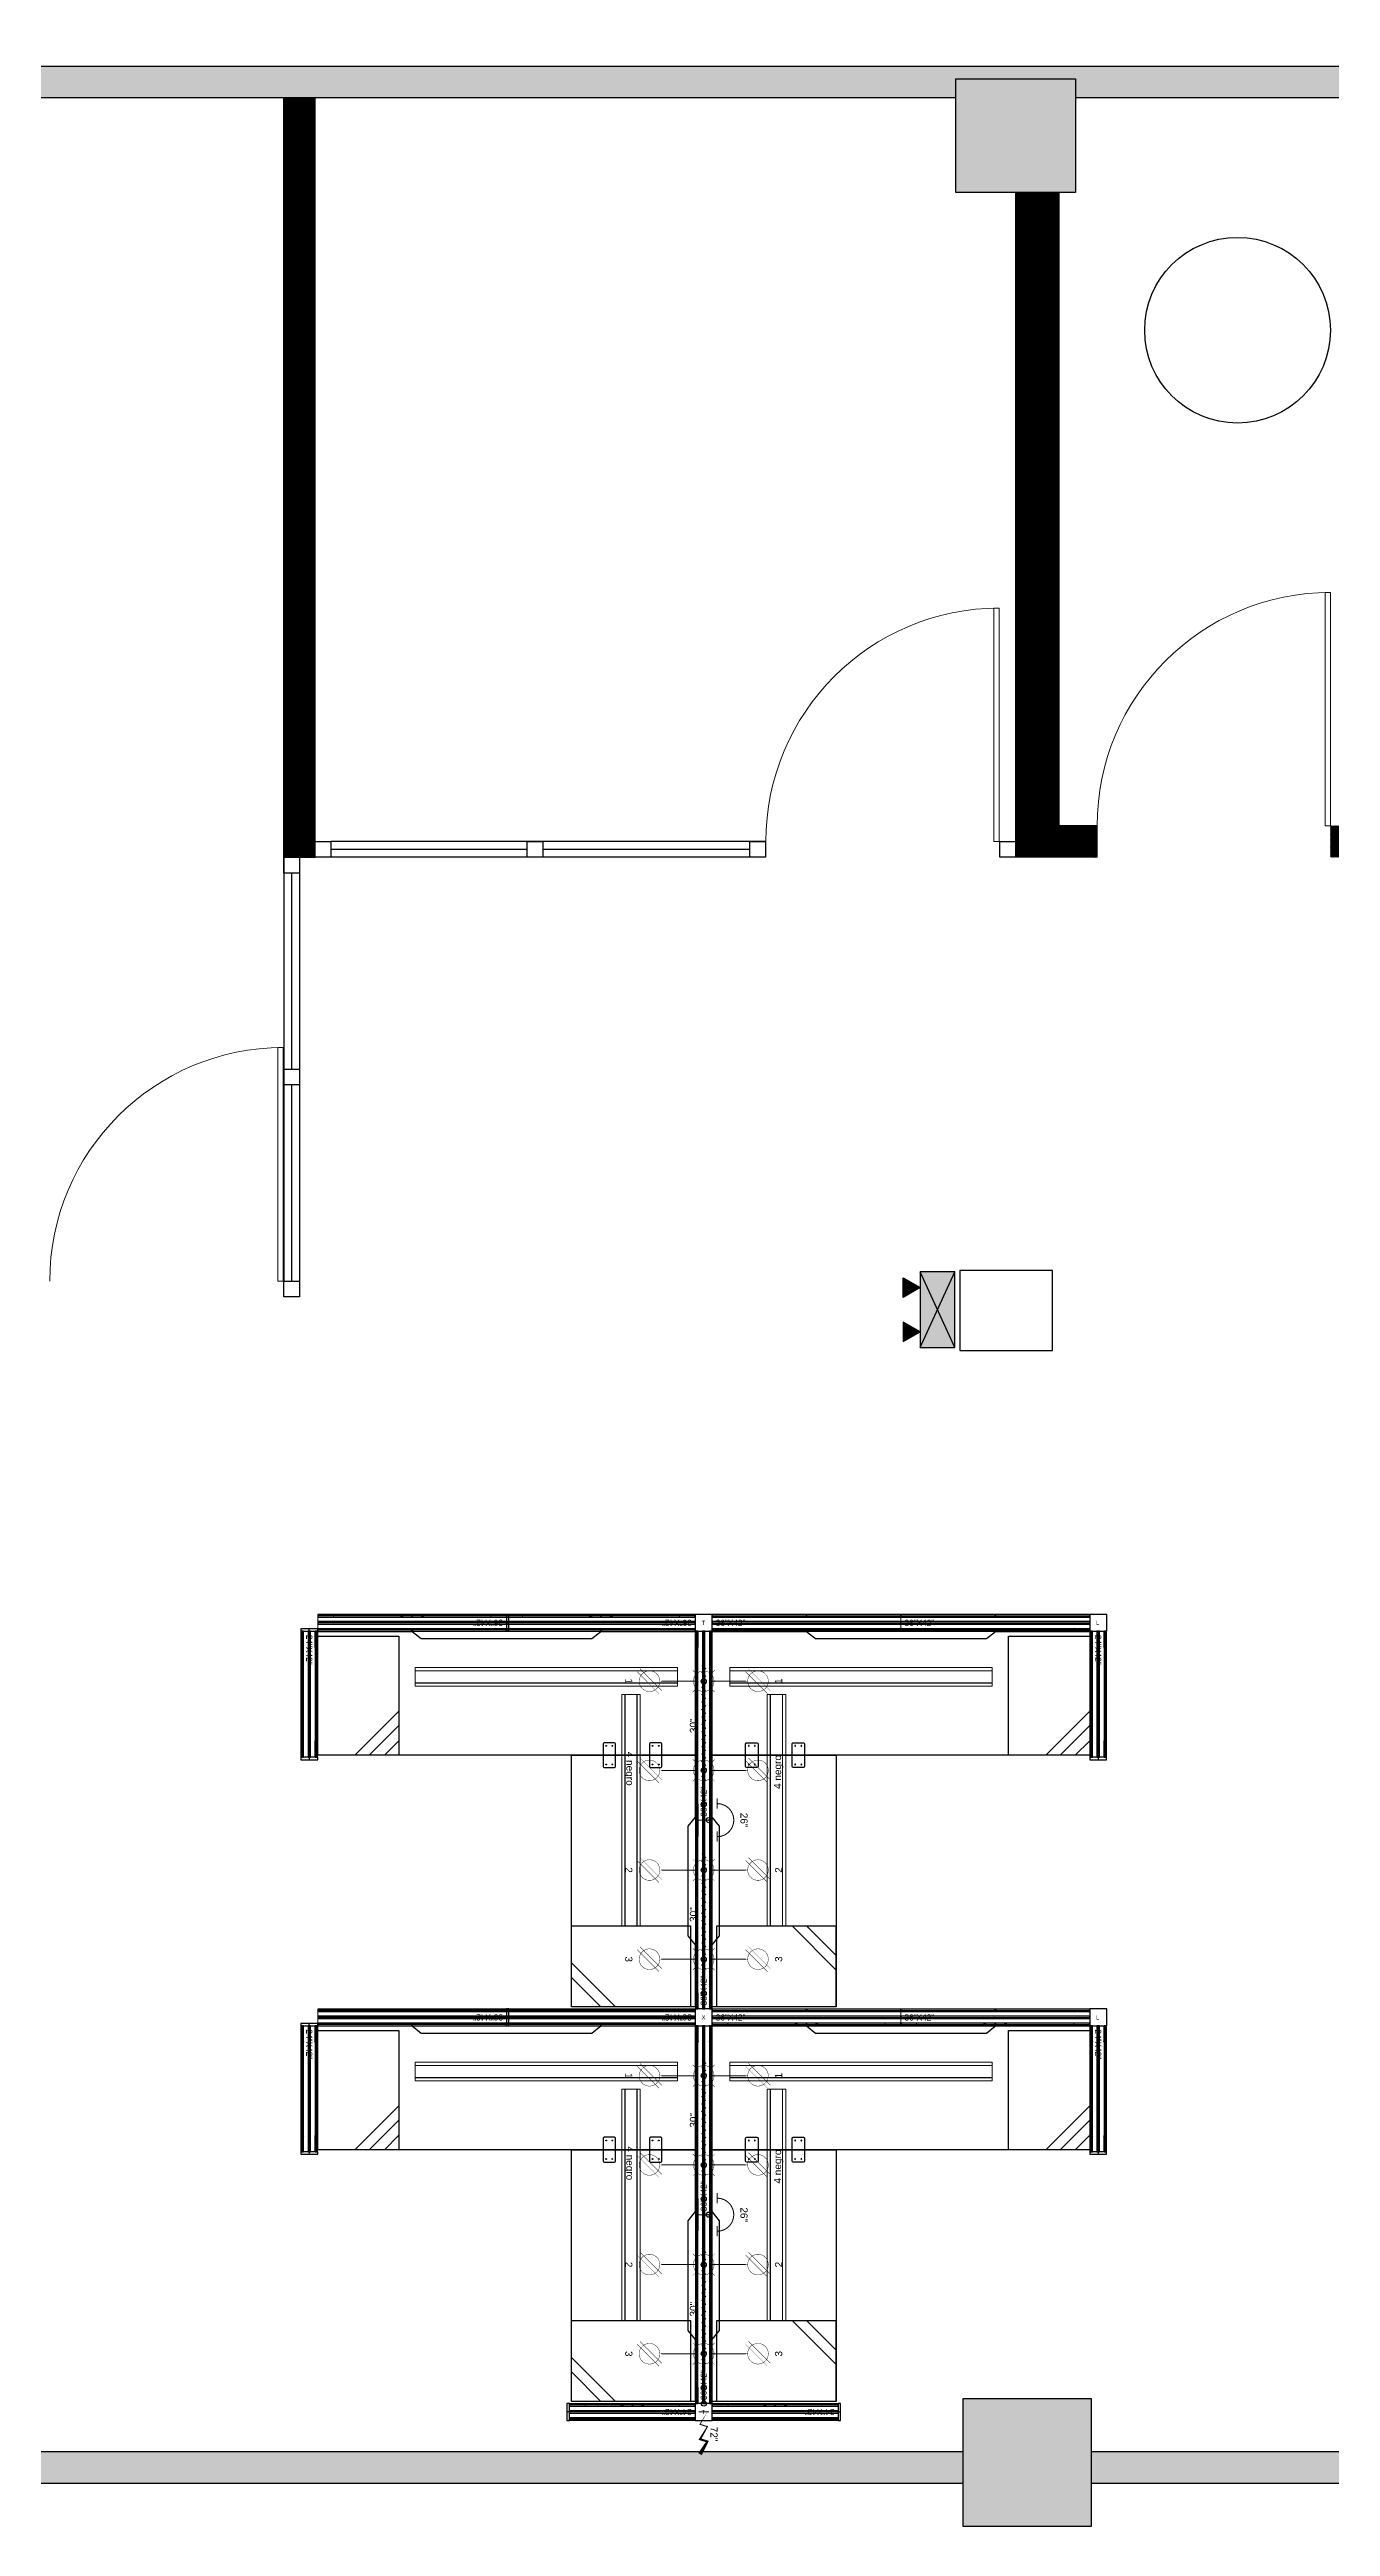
# Model space of a CAD drawing. Header units: inches. Extents: x 0 to 8116, y 4 to 1630.
# Drawn here: x 5088 to 5332.4, y 647.8 to 1120.4 of the extents above; entities that cross this region are included whole.
import ezdxf
from ezdxf.enums import TextEntityAlignment as Align

# ---------------------------------------------------------------- set-up
doc = ezdxf.new("R2010")
doc.units = ezdxf.units.IN
doc.header["$MEASUREMENT"] = 0
for name, color, linetype in [('0-BACKGROUND', 7, 'Continuous'), ('CM4800', 7, 'Continuous'), ('DD2D', 7, 'Continuous'), ('DD2D_Geometry', 7, 'Continuous'), ('ELECTRI', 7, 'Continuous'), ('ENFASIS NEW', 7, 'Continuous'), ('QU4TRO', 7, 'Continuous'), ('S7000', 7, 'Continuous'), ('TEXT HARNESS', 7, 'Continuous')]:
    doc.layers.add(name, color=color, linetype=linetype)
doc.layers.add('ADOOR', color=2, linetype='Continuous', lineweight=9)
doc.styles.add('ARIAL', font='arial.ttf')
doc.styles.get("Standard").update_dxf_attribs({"font": 'stylu.ttf'})

# ---------------------------------------------------------------- blocks, each defined once
blk = doc.blocks.new('45DR')
at = {"layer": 'ADOOR'}
blk.add_lwpolyline([(0, 1), (0, 0), (0.023, 0), (0.023, 1)], close=True, dxfattribs=at)
blk.add_arc((0, 0), 1, 0, 90, dxfattribs=at)
blk = doc.blocks.new('CM4830NA36SQ')
blk.add_circle((0.45, 0.45), 0.45)
blk = doc.blocks.new('420block')
at = {"layer": '0-BACKGROUND'}
h = blk.add_hatch(color=256, dxfattribs=at)
h.paths.add_polyline_path([(-499.01, 458.75), (-499.01, 455.17), (-477.27, 455.17), (-477.27, 458.75)])
h.paths.add_polyline_path([(-272.75, 458.75), (-272.75, 455.17), (-249.9, 455.17), (-249.9, 458.75)])
h.paths.add_polyline_path([(-30.89, 464.32), (-30.89, 461.17), (-7.45, 461.17), (-7.45, 464.32)])
h.paths.add_polyline_path([(-2, 455.17), (-2, 461.17), (-7.45, 461.17), (-7.45, 455.17)])
for points in [[(-912.65, 461.17), (-912.65, 455.17), (-891.74, 455.17), (-499.01, 455.17), (-499.01, 458.75), (-477.27, 458.75), (-477.27, 455.17), (-272.75, 455.17), (-272.75, 458.75), (-249.9, 458.75), (-249.9, 455.17), (-30.89, 455.17), (-30.89, 461.17)], [(-279.55, 228.11), (-282.76, 229.96), (-282.76, 226.26)], [(-279.55, 216.71), (-279.55, 231.1), (-276.23, 223.9)], [(-272.9, 216.71), (-272.9, 231.1), (-276.23, 223.9)], [(-276.23, 223.9), (-279.55, 216.71), (-272.9, 216.71)], [(-279.55, 219.69), (-282.76, 221.55), (-282.76, 217.84)], [(-271.33, 6), (-479.37, 6), (-479.37, 0), (-271.33, 0)], [(-33.7, 6), (-246.9, 6), (-246.9, 0), (-33.7, 0)], [(-246.9, 0), (-271.33, 0), (-271.33, -8.22), (-246.9, -8.22)]]:
    blk.add_hatch(color=256, dxfattribs=at).paths.add_polyline_path(points)
h = blk.add_hatch(color=256, dxfattribs=at)
h.paths.add_polyline_path([(-716.75, 438.2), (-716.75, 455.17), (-734.22, 455.17), (-734.22, 438.2)])
h.paths.add_polyline_path([(-477.27, 434.8), (-477.27, 458.75), (-499.01, 458.75), (-499.01, 434.8)])
h.paths.add_polyline_path([(-272.75, 458.75), (-272.75, 437.03), (-249.9, 437.03), (-249.9, 458.75)])
h = blk.add_hatch(dxfattribs=at)
h.set_pattern_fill('ANSI31', color=256, style=0)
h.set_pattern_definition([(45, (2296.25314, -9598.17838), (-0.0883883476, 0.0883883476), [])])
h.paths.add_polyline_path([(-253.01, 437.03), (-261.33, 437.03), (-261.33, 310.21), (-245.77, 310.21), (-245.77, 316.21), (-253.01, 316.21)])
h.paths.add_polyline_path([(-24.98, 340.53), (-2, 340.53), (-2, 343.73), (-33.67, 343.73), (-33.67, 316.21), (-201.22, 316.21), (-201.22, 310.21), (-24.98, 310.21)])
h.paths.add_polyline_path([(-13.86, 238.46), (-35.61, 238.46), (-35.61, 219.07), (-13.86, 219.07)])
h.paths.add_polyline_path([(-394.98, 455.17), (-400.98, 455.17), (-400.98, 310.21), (-397.98, 310.21), (-394.98, 310.21), (-394.98, 313.21)])
h.paths.add_polyline_path([(-535.34, 455.17), (-541.34, 455.17), (-541.34, 232.37), (-546.02, 232.37), (-546.02, 226.37), (-535.34, 226.37), (-535.34, 229.37)])
h.paths.add_polyline_path([(-477.13, 229.65), (-498.88, 229.65), (-498.88, 226.37), (-498.88, 210.26), (-477.13, 210.26)])
h.paths.add_polyline_path([(-590.57, 232.37), (-652.51, 232.37), (-652.51, 455.17), (-658.51, 455.17), (-658.51, 226.37), (-590.57, 226.37)])
h.paths.add_polyline_path([(-717.25, 229.37), (-736.43, 229.37), (-736.43, 226.37), (-736.43, 209.78), (-717.25, 209.78)])
h = blk.add_hatch(color=256, dxfattribs=at)
h.paths.add_polyline_path([(-272.9, 231.1), (-279.55, 231.1), (-276.23, 223.9)])
h.paths.add_polyline_path([(-276.23, 223.9), (-279.55, 216.71), (-272.9, 216.71)])
h = blk.add_hatch(color=256, dxfattribs=at)
h.paths.add_polyline_path([(-246.9, 16.19), (-271.33, 16.19), (-271.33, 6), (-246.9, 6)])
h.paths.add_polyline_path([(-246.9, 6), (-271.33, 6), (-271.33, 0), (-246.9, 0)])
h.paths.add_polyline_path([(-246.9, 0), (-271.33, 0), (-271.33, -8.22), (-246.9, -8.22)])
at = {"layer": '0-BACKGROUND', "lineweight": 30}
blk.add_hatch(color=256, dxfattribs=at).paths.add_polyline_path([(-271.33, 16.19), (-271.33, -8.22), (-246.9, -8.22), (-246.9, 16.19)])
at = {"layer": '0-BACKGROUND'}
h = blk.add_hatch(color=256, dxfattribs=at)
h.paths.add_polyline_path([(-246.9, 6), (-271.33, 6), (-271.33, 0), (-246.9, 0)])
h.paths.add_polyline_path([(-246.9, 0), (-271.33, 0), (-271.33, -8.22), (-246.9, -8.22)])
for p, q in [((-912.65, 461.17), (-30.89, 461.17)), ((-477.27, 455.17), (-272.75, 455.17)), ((-400.98, 310.21), (-400.98, 455.17)), ((-394.98, 310.21), (-394.98, 455.17)), ((-249.9, 455.17), (-30.89, 455.17)), ((-261.33, 437.03), (-261.33, 310.21)), ((-253.01, 316.21), (-253.01, 437.03)), ((-309.07, 313.21), (-391.98, 313.21)), ((-245.77, 316.21), (-253.01, 316.21)), ((-245.77, 310.21), (-245.77, 316.21)), ((-400.98, 310.21), (-394.98, 310.21)), ((-400.98, 310.21), (-400.98, 229.37)), ((-399.48, 307.21), (-399.48, 269.82)), ((-397.98, 310.21), (-397.98, 229.37)), ((-309.07, 310.21), (-394.98, 310.21)), ((-354.53, 311.71), (-391.98, 311.71)), ((-312.07, 311.71), (-351.53, 311.71)), ((-245.77, 310.21), (-261.33, 310.21)), ((-399.48, 266.82), (-399.48, 229.37)), ((-279.55, 216.71), (-272.9, 231.1)), ((-272.9, 216.71), (-279.55, 231.1)), ((-271.33, 6), (-479.37, 6)), ((-33.7, 6), (-246.9, 6)), ((-271.33, 0), (-479.37, 0)), ((-33.7, 0), (-246.9, 0))]:
    blk.add_line(p, q, dxfattribs=at)
for points in [[(-249.9, 437.03), (-272.75, 437.03), (-272.75, 458.75), (-249.9, 458.75)], [(-391.98, 310.21), (-394.98, 310.21), (-394.98, 313.21), (-391.98, 313.21)], [(-351.53, 310.21), (-354.53, 310.21), (-354.53, 313.21), (-351.53, 313.21)], [(-309.07, 310.21), (-312.07, 310.21), (-312.07, 313.21), (-309.07, 313.21)], [(-261.33, 310.21), (-264.33, 310.21), (-264.33, 313.21), (-261.33, 313.21)], [(-397.98, 310.21), (-397.98, 307.21), (-400.98, 307.21), (-400.98, 310.21)], [(-397.98, 269.82), (-397.98, 266.82), (-400.98, 266.82), (-400.98, 269.82)], [(-397.98, 226.37), (-400.98, 226.37), (-400.98, 229.37), (-397.98, 229.37)], [(-279.55, 228.11), (-282.76, 226.26), (-282.76, 229.96)], [(-272.9, 216.71), (-272.9, 231.1), (-279.55, 231.1), (-279.55, 216.71)], [(-271.95, 216.13), (-254.31, 216.13), (-254.31, 231.41), (-271.95, 231.41)], [(-279.55, 219.69), (-282.76, 221.55), (-282.76, 217.84)], [(-246.9, -8.22), (-271.33, -8.22), (-271.33, 16.19), (-246.9, 16.19)]]:
    blk.add_lwpolyline(points, close=True, dxfattribs=at)
at = {"layer": '0-BACKGROUND', "xscale": -44.5458433543572, "yscale": 44.54584335435538, "zscale": 44.54584335435582}
for p in [(-201.22, 316.21), (-264.44, 313.21), (-401.09, 229.37)]:
    blk.add_blockref('45DR', p, dxfattribs=at)
at = {"layer": 'CM4800', "xscale": 39.37007874015748, "yscale": 39.37007874015748, "zscale": 39.37007874015748, "rotation": 180}
blk.add_blockref('CM4830NA36SQ', (-201.26, 428.48), dxfattribs=at)
blk = doc.blocks.new('818072')
at = {"color": 1}
blk.add_lwpolyline([(0.04, 0.018, 0, 0.005, 0), (0.101, -0.018, 0.005, 0.005, 0), (0.112, 0.018, 0.005, 0.01, 0), (0.173, -0.018, 0.01, 0.01, 0), (0.184, 0.018, 0.01, 0.02, 0), (0.245, -0.018, 0.02, 0.02, 0)], format="xyseb", dxfattribs=at)
at = {"color": 1, "const_width": 0.005}
blk.add_lwpolyline([(0.04, 0.025), (0.04, -0.025)], dxfattribs=at)
at = {"color": 1}
blk.add_circle((0, 0), 0.0125, dxfattribs=at)
blk.add_point((0, 0), dxfattribs=at)
at = {"layer": 'TEXT HARNESS', "color": 1, "style": 'ARIAL'}
blk.add_text('72"', height=0.0347, dxfattribs=at).set_placement((0.148, 0.05), align=Align.MIDDLE)
blk = doc.blocks.new('DD40102472AB')
at = {"color": 1}
for p, q in [((0.004, -0.004), (-0.004, 0.004)), ((0.004, 0.004), (-0.004, -0.004))]:
    blk.add_line(p, q, dxfattribs=at)
blk.add_lwpolyline([(-0.414, -0.042), (0.414, -0.042), (0.458, -0.007), (0.915, -0.007), (0.915, -0.607), (-0.915, -0.607), (-0.915, -0.007), (-0.458, -0.007)], close=True)
blk.add_point((0, 0))
blk.add_point((0, 0))
blk.add_point((0, 0), dxfattribs=at)
blk = doc.blocks.new('DD40102448AB')
at = {"color": 1}
for p, q in [((0.004, -0.004), (-0.004, 0.004)), ((0.004, 0.004), (-0.004, -0.004))]:
    blk.add_line(p, q, dxfattribs=at)
blk.add_lwpolyline([(-0.266, -0.042), (0.266, -0.042), (0.31, -0.007), (0.61, -0.007), (0.61, -0.607), (-0.61, -0.607), (-0.61, -0.007), (-0.31, -0.007)], close=True)
blk.add_point((0, 0))
blk.add_point((0, 0))
blk.add_point((0, 0), dxfattribs=at)
blk = doc.blocks.new('S7012')
for p, q in [((0.18, -0.577), (0.393, -0.364)), ((0.25, -0.577), (0.393, -0.434)), ((0.323, -0.577), (0.393, -0.507))]:
    blk.add_line(p, q)
blk.add_lwpolyline([(0, 0), (0.393, 0), (0.393, -0.577), (0, -0.577)], close=True)
blk = doc.blocks.new('S7023')
for p, q in [((0.18, -0.577), (0.393, -0.364)), ((0.25, -0.577), (0.393, -0.434))]:
    blk.add_line(p, q)
blk.add_lwpolyline([(0, 0), (0.393, 0), (0.393, -0.577), (0, -0.577)], close=True)
blk = doc.blocks.new('829030')
at = {"color": 1}
for points in [[(0.1, 0.009, 0.005, 0.005, 0), (0.118, -0.009, 0.005, 0.005, 0), (0.136, 0.009, 0.005, 0.005, 0), (0.154, -0.009, 0.005, 0.005, 0), (0.172, 0.009, 0.005, 0.005, 0), (0.19, -0.009, 0.005, 0.005, 0), (0.208, 0.009, 0.005, 0.005, 0), (0.226, -0.009, 0.005, 0.005, 0), (0.244, 0.009, 0.005, 0.005, 0), (0.262, -0.009, 0.005, 0.005, 0), (0.28, 0.009, 0.005, 0.005, 0), (0.298, -0.009, 0.005, 0.005, 0), (0.316, 0.009, 0.005, 0.005, 0), (0.334, -0.009, 0.005, 0.005, 0), (0.352, 0.009, 0.005, 0.005, 0), (0.37, -0.009, 0.005, 0.005, 0), (0.388, 0.009, 0.005, 0.005, 0), (0.406, -0.009, 0.005, 0.005, 0), (0.424, 0.009, 0.005, 0.005, 0), (0.442, -0.009, 0.005, 0.005, 0), (0.46, 0.009, 0.005, 0.005, 0), (0.478, -0.009, 0.005, 0.005, 0), (0.496, 0.009, 0.005, 0.005, 0), (0.514, -0.009, 0.005, 0.005, 0), (0.532, 0.009, 0.005, 0.005, 0), (0.55, -0.009, 0, 0, 0)], [(0.676, 0.009, 0.005, 0.005, 0), (0.658, -0.009, 0.005, 0.005, 0), (0.64, 0.009, 0.005, 0.005, 0), (0.622, -0.009, 0.005, 0.005, 0), (0.604, 0.009, 0.005, 0.005, 0), (0.586, -0.009, 0.005, 0.005, 0), (0.568, 0.009, 0.005, 0.005, 0), (0.55, -0.009, 0, 0, 0)]]:
    blk.add_lwpolyline(points, format="xyseb", dxfattribs=at)
at = {"color": 1, "const_width": 0.002}
for points in [[(0.138, 0.027), (0.112, 0.053)], [(0.192, 0.027), (0.218, 0.053)], [(0.57, 0.027), (0.544, 0.053)], [(0.624, 0.027), (0.65, 0.053)], [(0.138, -0.027), (0.112, -0.053)], [(0.192, -0.027), (0.218, -0.053)], [(0.57, -0.027), (0.544, -0.053)], [(0.624, -0.027), (0.65, -0.053)]]:
    blk.add_lwpolyline(points, dxfattribs=at)
for points in [[(0.165, -0.05, -1), (0.165, 0.05, -1)], [(0.597, -0.05, 1), (0.597, 0.05, 1)]]:
    blk.add_lwpolyline(points, format="xyb", close=True, dxfattribs=at)
at = {"color": 1}
blk.add_circle((0, 0), 0.0125, dxfattribs=at)
blk.add_point((0, 0), dxfattribs=at)
at = {"layer": 'TEXT HARNESS', "color": 1, "style": 'ARIAL'}
blk.add_text('30"', height=0.0347, dxfattribs=at).set_placement((0.381, 0.05), align=Align.MIDDLE)
blk = doc.blocks.new('8065E1C')
at = {"color": 1, "const_width": 0.005}
blk.add_lwpolyline([(0.025, -0.04), (-0.025, -0.04)], dxfattribs=at)
at = {"color": 1}
for points in [[(0, -0.04, 0.005, 0.005, 0), (0, -0.165, 0.025, 0, 0), (0, -0.211, 0, 0, 0)], [(-0.06, -0.309, 0.002, 0.002, 0), (0.046, -0.203, 0.002, 0.002, 0)], [(-0.046, -0.323, 0.002, 0.002, 0), (0.06, -0.217, 0.002, 0.002, 0)]]:
    blk.add_lwpolyline(points, format="xyseb", dxfattribs=at)
at = {"color": 1, "const_width": 0.002}
blk.add_lwpolyline([(-0.05, -0.263, -1), (0.05, -0.263, -1)], format="xyb", close=True, dxfattribs=at)
at = {"color": 1}
blk.add_circle((0, 0), 0.0125, dxfattribs=at)
blk.add_point((0, 0), dxfattribs=at)
at = {"layer": 'TEXT HARNESS', "color": 1, "style": 'ARIAL'}
blk.add_text('1', height=0.0347, dxfattribs=at).set_placement((0, -0.363), align=Align.MIDDLE)
blk = doc.blocks.new('8065E4C')
at = {"color": 1, "const_width": 0.005}
blk.add_lwpolyline([(0.025, -0.04), (-0.025, -0.04)], dxfattribs=at)
at = {"color": 1}
for points in [[(0, -0.04, 0.005, 0.005, 0), (0, -0.165, 0.025, 0, 0), (0, -0.211, 0, 0, 0)], [(-0.06, -0.309, 0.002, 0.002, 0), (0.046, -0.203, 0.002, 0.002, 0)], [(-0.046, -0.323, 0.002, 0.002, 0), (0.06, -0.217, 0.002, 0.002, 0)]]:
    blk.add_lwpolyline(points, format="xyseb", dxfattribs=at)
at = {"color": 1, "const_width": 0.002}
blk.add_lwpolyline([(-0.05, -0.263, -1), (0.05, -0.263, -1)], format="xyb", close=True, dxfattribs=at)
at = {"color": 1}
blk.add_circle((0, 0), 0.0125, dxfattribs=at)
blk.add_point((0, 0), dxfattribs=at)
at = {"layer": 'TEXT HARNESS', "color": 1, "style": 'ARIAL'}
blk.add_text('4 negro', height=0.0347, dxfattribs=at).set_placement((-0.008, -0.363), align=Align.MIDDLE)
blk = doc.blocks.new('8065E2C')
at = {"color": 1, "const_width": 0.005}
blk.add_lwpolyline([(0.025, -0.04), (-0.025, -0.04)], dxfattribs=at)
at = {"color": 1}
for points in [[(0, -0.04, 0.005, 0.005, 0), (0, -0.165, 0.025, 0, 0), (0, -0.211, 0, 0, 0)], [(-0.06, -0.309, 0.002, 0.002, 0), (0.046, -0.203, 0.002, 0.002, 0)], [(-0.046, -0.323, 0.002, 0.002, 0), (0.06, -0.217, 0.002, 0.002, 0)]]:
    blk.add_lwpolyline(points, format="xyseb", dxfattribs=at)
at = {"color": 1, "const_width": 0.002}
blk.add_lwpolyline([(-0.05, -0.263, -1), (0.05, -0.263, -1)], format="xyb", close=True, dxfattribs=at)
at = {"color": 1}
blk.add_circle((0, 0), 0.0125, dxfattribs=at)
blk.add_point((0, 0), dxfattribs=at)
blk.add_point((0, 0), dxfattribs=at)
at = {"layer": 'TEXT HARNESS', "color": 1, "style": 'ARIAL'}
blk.add_text('2', height=0.0347, dxfattribs=at).set_placement((0, -0.363), align=Align.MIDDLE)
blk = doc.blocks.new('8065E3C')
at = {"color": 1, "const_width": 0.005}
blk.add_lwpolyline([(0.025, -0.04), (-0.025, -0.04)], dxfattribs=at)
at = {"color": 1}
for points in [[(0, -0.04, 0.005, 0.005, 0), (0, -0.165, 0.025, 0, 0), (0, -0.211, 0, 0, 0)], [(-0.06, -0.309, 0.002, 0.002, 0), (0.046, -0.203, 0.002, 0.002, 0)], [(-0.046, -0.323, 0.002, 0.002, 0), (0.06, -0.217, 0.002, 0.002, 0)]]:
    blk.add_lwpolyline(points, format="xyseb", dxfattribs=at)
at = {"color": 1, "const_width": 0.002}
blk.add_lwpolyline([(-0.05, -0.263, -1), (0.05, -0.263, -1)], format="xyb", close=True, dxfattribs=at)
at = {"color": 1}
blk.add_circle((0, 0), 0.0125, dxfattribs=at)
blk.add_point((0, 0), dxfattribs=at)
at = {"layer": 'TEXT HARNESS', "color": 1, "style": 'ARIAL'}
blk.add_text('3', height=0.0347, dxfattribs=at).set_placement((0, -0.363), align=Align.MIDDLE)
blk = doc.blocks.new('817726')
at = {"color": 3, "const_width": 0.005}
blk.add_lwpolyline([(0.08, 0.04, 1), (-0.08, 0.04)], format="xyb", dxfattribs=at)
for points in [[(-0.055, 0.04), (-0.105, 0.04)], [(0.055, 0.04), (0.105, 0.04)]]:
    blk.add_lwpolyline(points, dxfattribs=at)
at = {"color": 3}
blk.add_circle((0, 0), 0.0125, dxfattribs=at)
blk.add_point((0, 0), dxfattribs=at)
at = {"layer": 'TEXT HARNESS', "color": 3, "style": 'ARIAL'}
blk.add_text('26"', height=0.0347, dxfattribs=at).set_placement((0, 0.17), align=Align.MIDDLE)
blk = doc.blocks.new('D3223S')
for p, q in [((0.055, 0), (-0.055, 0)), ((-0.06, -0.005), (-0.06, -0.055)), ((-0.055, -0.06), (0.055, -0.06)), ((0.06, -0.055), (0.06, -0.005))]:
    blk.add_line(p, q)
for centre in [(-0.045, -0.015), (-0.045, -0.045), (0.045, -0.015), (0.045, -0.045)]:
    blk.add_circle(centre, 0.00195)
for centre, start, end in [((-0.055, -0.005), 90, 180), ((-0.055, -0.055), 180, 270), ((0.055, -0.005), 0, 90), ((0.055, -0.055), 270, 0)]:
    blk.add_arc(centre, 0.005, start, end)
blk = doc.blocks.new('A$C18FD438F')
at = {"color": 0, "linetype": 'Continuous', "lineweight": 0}
for p, q in [((-0.934, 0.184), (-0.934, 0.199)), ((-0.934, 0.199), (0.338, 0.199)), ((-0.934, 0.183), (-0.934, 0.184)), ((-0.934, 0.184), (0.338, 0.184)), ((-0.934, 0.183), (0.338, 0.183)), ((-0.934, 0.182), (-0.934, 0.183)), ((-0.934, 0.125), (-0.934, 0.182)), ((-0.934, 0.125), (-0.934, 0.125)), ((-0.934, 0.123), (-0.934, 0.125)), ((-0.934, 0.125), (0.338, 0.125)), ((-0.934, 0.124), (0.338, 0.124)), ((-0.934, 0.109), (-0.934, 0.123)), ((0.338, 0.184), (0.338, 0.199)), ((0.338, 0.183), (0.338, 0.184)), ((0.338, 0.182), (0.338, 0.183)), ((0.338, 0.125), (0.338, 0.182)), ((0.338, 0.123), (0.338, 0.125)), ((0.338, 0.125), (0.338, 0.125)), ((0.338, 0.109), (0.338, 0.123)), ((-0.934, 0.109), (0.338, 0.109))]:
    blk.add_line(p, q, dxfattribs=at)
blk = doc.blocks.new('DD330154S')
blk.add_blockref('A$C18FD438F', (0.934, -0.154))
blk = doc.blocks.new('DD330148S')
at = {"color": 0, "linetype": 'Continuous', "lineweight": 0}
for p, q in [((0, 0.03), (0, 0.045)), ((0, 0.045), (1.12, 0.045)), ((0, 0.029), (0, 0.03)), ((0, 0.03), (1.12, 0.03)), ((0, 0.029), (1.12, 0.029)), ((0, 0.028), (0, 0.029)), ((0, -0.028), (0, 0.028)), ((1.12, 0.03), (1.12, 0.045)), ((1.12, 0.029), (1.12, 0.03)), ((1.12, 0.028), (1.12, 0.029)), ((1.12, -0.028), (1.12, 0.028)), ((0, -0.029), (0, -0.028)), ((0, -0.03), (0, -0.029)), ((0, -0.029), (1.12, -0.029)), ((0, -0.045), (0, -0.03)), ((0, -0.03), (1.12, -0.03)), ((0, -0.045), (1.12, -0.045)), ((1.12, -0.029), (1.12, -0.028)), ((1.12, -0.03), (1.12, -0.029)), ((1.12, -0.045), (1.12, -0.03))]:
    blk.add_line(p, q, dxfattribs=at)
blk = doc.blocks.new('DD101024422D')
at = {"color": 1, "linetype": 'Continuous', "lineweight": 0}
for p, q in [((0, -0.025), (0, 0.025)), ((0.002, 0.027), (0.021, 0.027)), ((0.002, 0.027), (0.022, 0.027)), ((0.075, 0.027), (0.021, 0.027)), ((0.075, 0.027), (0.075, 0.027)), ((0.077, 0.026), (0.077, 0.034)), ((0.533, 0.034), (0.077, 0.034)), ((0.533, 0.034), (0.533, 0.026)), ((0.535, 0.027), (0.589, 0.027)), ((0.535, 0.027), (0.535, 0.027)), ((0.608, 0.027), (0.588, 0.027)), ((0.608, 0.027), (0.589, 0.027)), ((0.61, -0.025), (0.61, 0.025)), ((0.025, -0.028), (0.002, -0.028)), ((0.025, -0.028), (0.075, -0.028)), ((0.075, -0.028), (0.075, -0.028)), ((0.077, -0.034), (0.077, -0.026)), ((0.533, -0.034), (0.077, -0.034)), ((0.533, -0.026), (0.533, -0.034)), ((0.585, -0.028), (0.535, -0.028)), ((0.535, -0.028), (0.535, -0.028)), ((0.585, -0.028), (0.608, -0.028))]:
    blk.add_line(p, q, dxfattribs=at)
at = {"color": 1}
for p, q in [((0.301, 0.038), (0.309, 0.031)), ((0.301, 0.031), (0.309, 0.038)), ((0.301, -0.038), (0.309, -0.031)), ((0.301, -0.031), (0.309, -0.038))]:
    blk.add_line(p, q, dxfattribs=at)
for centre in [(0.255, -0.034), (0.355, -0.034)]:
    blk.add_circle(centre, 0.005, dxfattribs=at)
at = {"color": 1, "linetype": 'Continuous', "lineweight": 0}
for centre, radius, start, end in [((0.002, 0.025), 0.00203, 90, 180), ((0.075, 0.026), 0.00151, 10.021, 90), ((0.075, 0.026), 0.00151, 0, 10.021), ((0.535, 0.026), 0.00151, 169.979, 180), ((0.535, 0.026), 0.00151, 169.979, 180), ((0.535, 0.026), 0.00151, 90, 169.979), ((0.608, 0.025), 0.00203, 0, 90), ((0.002, -0.025), 0.00203, 180, 270), ((0.075, -0.026), 0.00151, 270, 349.979), ((0.075, -0.026), 0.00151, 349.979, 0), ((0.535, -0.026), 0.00151, 180, 190.021), ((0.535, -0.026), 0.00151, 180, 190.021), ((0.535, -0.026), 0.00151, 190.021, 270), ((0.608, -0.025), 0.00203, 270, 0)]:
    blk.add_arc(centre, radius, start, end, dxfattribs=at)
at = {"color": 1}
for p in [(0.305, 0.034), (0.305, -0.034)]:
    blk.add_point(p, dxfattribs=at)
at = {"insert": (0.017, 0.015), "char_height": 0.03, "attachment_point": 1}
blk.add_mtext_dynamic_manual_height_columns('24"X42"', width=75.49402, gutter_width=12.5, heights=[0], dxfattribs=at)
blk = doc.blocks.new('SPACE_DD10102442')
blk.add_blockref('DD101024422D', (0, 0))
blk = doc.blocks.new('DD101036422D')
at = {"color": 1, "linetype": 'Continuous', "lineweight": 0}
for p, q in [((0, -0.025), (0, 0.025)), ((0.002, 0.027), (0.021, 0.027)), ((0.002, 0.027), (0.022, 0.027)), ((0.075, 0.027), (0.021, 0.027)), ((0.075, 0.027), (0.075, 0.027)), ((0.076, 0.026), (0.076, 0.034)), ((0.838, 0.034), (0.076, 0.034)), ((0.838, 0.034), (0.838, 0.026)), ((0.84, 0.027), (0.894, 0.027)), ((0.84, 0.027), (0.84, 0.027)), ((0.913, 0.027), (0.893, 0.027)), ((0.913, 0.027), (0.894, 0.027)), ((0.915, -0.025), (0.915, 0.025)), ((0.025, -0.028), (0.002, -0.028)), ((0.025, -0.028), (0.075, -0.028)), ((0.075, -0.028), (0.075, -0.028)), ((0.076, -0.034), (0.076, -0.026)), ((0.838, -0.034), (0.076, -0.034)), ((0.838, -0.026), (0.838, -0.034)), ((0.89, -0.028), (0.84, -0.028)), ((0.84, -0.028), (0.84, -0.028)), ((0.89, -0.028), (0.913, -0.028))]:
    blk.add_line(p, q, dxfattribs=at)
at = {"color": 1}
for p, q in [((0.454, 0.038), (0.461, 0.031)), ((0.454, 0.031), (0.461, 0.038)), ((0.454, -0.038), (0.461, -0.031)), ((0.454, -0.031), (0.461, -0.038))]:
    blk.add_line(p, q, dxfattribs=at)
for centre in [(0.407, -0.034), (0.507, -0.034)]:
    blk.add_circle(centre, 0.005, dxfattribs=at)
at = {"color": 1, "linetype": 'Continuous', "lineweight": 0}
for centre, radius, start, end in [((0.002, 0.025), 0.00203, 90, 180), ((0.075, 0.026), 0.00151, 10.021, 90), ((0.075, 0.026), 0.00151, 0, 10.021), ((0.84, 0.026), 0.00151, 169.979, 180), ((0.84, 0.026), 0.00151, 169.979, 180), ((0.84, 0.026), 0.00151, 90, 169.979), ((0.913, 0.025), 0.00203, 0, 90), ((0.002, -0.025), 0.00203, 180, 270), ((0.075, -0.026), 0.00151, 270, 349.979), ((0.075, -0.026), 0.00151, 349.979, 0), ((0.84, -0.026), 0.00151, 180, 190.021), ((0.84, -0.026), 0.00151, 180, 190.021), ((0.84, -0.026), 0.00151, 190.021, 270), ((0.913, -0.025), 0.00203, 270, 0)]:
    blk.add_arc(centre, radius, start, end, dxfattribs=at)
at = {"color": 1}
for p in [(0.458, 0.034), (0.458, -0.034)]:
    blk.add_point(p, dxfattribs=at)
at = {"insert": (0.017, 0.015), "char_height": 0.03, "attachment_point": 1}
blk.add_mtext_dynamic_manual_height_columns('36"X42"', width=75.49402, gutter_width=12.5, heights=[0], dxfattribs=at)
blk = doc.blocks.new('SPACE_DD10103642')
blk.add_blockref('DD101036422D', (0, 0))
blk = doc.blocks.new('DD3021422D')
for p, q in [((0, 0.041), (0, -0.041)), ((0.012, 0.041), (0, 0.041)), ((0.012, -0.041), (0.012, 0.041)), ((0, -0.041), (0.012, -0.041))]:
    blk.add_line(p, q)
blk = doc.blocks.new('SPACE_DD302142')
blk.add_blockref('DD3021422D', (0, 0))

msp = doc.modelspace()

# ---------------------------------------------------------------- linework, layer by layer
at = {"layer": 'DD2D'}
for p, q in [((5136.185, 818.595), (5136.185, 794.579)), ((5137.535, 818.595), (5137.535, 819.067)), ((5137.535, 818.595), (5137.535, 794.579)), ((5137.535, 818.595), (5137.535, 794.579)), ((5138.885, 818.595), (5138.885, 794.579)), ((5175.173, 821.559), (5139.149, 821.559)), ((5175.173, 820.209), (5139.149, 820.209)), ((5175.173, 820.209), (5139.149, 820.209)), ((5175.173, 818.859), (5139.149, 818.859)), ((5211.196, 821.559), (5175.173, 821.559)), ((5211.196, 820.209), (5175.173, 820.209)), ((5211.196, 820.209), (5175.173, 820.209)), ((5175.173, 820.209), (5175.645, 820.209)), ((5211.196, 818.859), (5175.173, 818.859)), ((5211.46, 782.571), (5211.46, 818.595)), ((5212.811, 818.595), (5212.811, 818.599)), ((5212.811, 782.571), (5212.811, 818.595)), ((5212.811, 782.571), (5212.811, 818.595)), ((5214.161, 782.571), (5214.161, 818.595)), ((5214.425, 821.559), (5250.448, 821.559)), ((5214.425, 820.209), (5250.448, 820.209)), ((5214.425, 820.209), (5250.448, 820.209)), ((5214.425, 818.859), (5250.448, 818.859)), ((5250.448, 821.559), (5286.472, 821.559)), ((5250.448, 820.209), (5250.452, 820.209)), ((5250.448, 820.209), (5286.472, 820.209)), ((5250.448, 820.209), (5286.472, 820.209)), ((5250.448, 818.859), (5286.472, 818.859)), ((5286.472, 820.209), (5286.476, 820.209)), ((5286.736, 818.595), (5286.736, 794.579)), ((5288.086, 818.595), (5288.086, 794.579)), ((5288.086, 818.595), (5288.086, 794.579)), ((5289.437, 818.595), (5289.437, 794.579)), ((5137.535, 794.579), (5137.535, 794.107)), ((5288.086, 794.579), (5288.086, 794.107)), ((5211.46, 746.548), (5211.46, 782.571)), ((5212.811, 782.571), (5212.811, 782.575)), ((5212.811, 746.548), (5212.811, 782.571)), ((5212.811, 746.548), (5212.811, 782.571)), ((5214.161, 746.548), (5214.161, 782.571)), ((5136.185, 743.319), (5136.185, 719.303)), ((5137.535, 743.319), (5137.535, 743.792)), ((5137.535, 743.319), (5137.535, 719.303)), ((5137.535, 743.319), (5137.535, 719.303)), ((5138.885, 743.319), (5138.885, 719.303)), ((5175.173, 746.284), (5139.149, 746.284)), ((5175.173, 744.933), (5139.149, 744.933)), ((5175.173, 744.933), (5139.149, 744.933)), ((5175.173, 743.583), (5139.149, 743.583)), ((5211.196, 746.284), (5175.173, 746.284)), ((5211.196, 744.933), (5175.173, 744.933)), ((5211.196, 744.933), (5175.173, 744.933)), ((5175.173, 744.933), (5175.645, 744.933)), ((5211.196, 743.583), (5175.173, 743.583)), ((5211.46, 707.296), (5211.46, 743.319)), ((5212.811, 743.319), (5212.811, 743.323)), ((5212.811, 707.296), (5212.811, 743.319)), ((5212.811, 707.296), (5212.811, 743.319)), ((5214.161, 707.296), (5214.161, 743.319)), ((5214.425, 746.284), (5250.448, 746.284)), ((5214.425, 744.933), (5250.448, 744.933)), ((5214.425, 744.933), (5250.448, 744.933)), ((5214.425, 743.583), (5250.448, 743.583)), ((5250.448, 746.284), (5286.472, 746.284)), ((5250.448, 744.933), (5250.452, 744.933)), ((5250.448, 744.933), (5286.472, 744.933)), ((5250.448, 744.933), (5286.472, 744.933)), ((5250.448, 743.583), (5286.472, 743.583)), ((5286.472, 744.933), (5286.476, 744.933)), ((5286.736, 743.319), (5286.736, 719.303)), ((5288.086, 743.319), (5288.086, 719.303)), ((5288.086, 743.319), (5288.086, 719.303)), ((5289.437, 743.319), (5289.437, 719.303)), ((5137.535, 719.303), (5137.535, 718.831)), ((5288.086, 719.303), (5288.086, 718.831)), ((5211.46, 671.272), (5211.46, 707.296)), ((5212.811, 707.296), (5212.811, 707.3)), ((5212.811, 671.272), (5212.811, 707.296)), ((5212.811, 671.272), (5212.811, 707.296)), ((5214.161, 671.272), (5214.161, 707.296)), ((5211.196, 671.008), (5187.181, 671.008)), ((5238.44, 671.008), (5214.425, 671.008)), ((5187.181, 669.658), (5186.708, 669.658)), ((5211.196, 669.658), (5187.181, 669.658)), ((5211.196, 669.658), (5187.181, 669.658)), ((5211.196, 668.307), (5187.181, 668.307)), ((5214.425, 669.658), (5214.421, 669.658)), ((5238.44, 669.658), (5214.425, 669.658)), ((5238.44, 669.658), (5214.425, 669.658)), ((5238.44, 668.307), (5214.425, 668.307)), ((5238.44, 669.658), (5238.913, 669.658))]:
    msp.add_line(p, q, dxfattribs=at)
at = {"layer": 'DD2D_Geometry'}
for points in [[(5135.948, 818.595), (5135.948, 794.579), (5136.421, 794.579), (5136.421, 818.595)], [(5137.299, 818.595), (5137.299, 794.579), (5137.771, 794.579), (5137.771, 818.595)], [(5138.649, 818.595), (5138.649, 794.579), (5139.122, 794.579), (5139.122, 818.595)], [(5175.173, 821.796), (5139.149, 821.796), (5139.149, 821.323), (5175.173, 821.323)], [(5175.173, 820.445), (5139.149, 820.445), (5139.149, 819.973), (5175.173, 819.973)], [(5175.173, 819.095), (5139.149, 819.095), (5139.149, 818.622), (5175.173, 818.622)], [(5211.196, 821.796), (5175.173, 821.796), (5175.173, 821.323), (5211.196, 821.323)], [(5211.196, 820.445), (5175.173, 820.445), (5175.173, 819.973), (5211.196, 819.973)], [(5211.196, 819.095), (5175.173, 819.095), (5175.173, 818.622), (5211.196, 818.622)], [(5214.425, 818.595), (5214.429, 821.823), (5211.2, 821.823), (5211.196, 818.595)], [(5211.696, 782.571), (5211.696, 818.595), (5211.224, 818.595), (5211.224, 782.571)], [(5213.047, 782.571), (5213.047, 818.595), (5212.574, 818.595), (5212.574, 782.571)], [(5214.397, 782.571), (5214.397, 818.595), (5213.925, 818.595), (5213.925, 782.571)], [(5214.425, 821.323), (5250.448, 821.323), (5250.448, 821.796), (5214.425, 821.796)], [(5214.425, 819.973), (5250.448, 819.973), (5250.448, 820.445), (5214.425, 820.445)], [(5214.425, 818.622), (5250.448, 818.622), (5250.448, 819.095), (5214.425, 819.095)], [(5250.448, 821.323), (5286.472, 821.323), (5286.472, 821.796), (5250.448, 821.796)], [(5250.448, 819.973), (5286.472, 819.973), (5286.472, 820.445), (5250.448, 820.445)], [(5250.448, 820.209), (5250.452, 820.209), (5250.452, 820.209), (5250.448, 820.209)], [(5250.448, 818.622), (5286.472, 818.622), (5286.472, 819.095), (5250.448, 819.095)], [(5286.472, 818.595), (5289.704, 818.595), (5289.704, 821.823), (5286.472, 821.823)], [(5286.5, 818.595), (5286.5, 794.579), (5286.972, 794.579), (5286.972, 818.595)], [(5287.85, 818.595), (5287.85, 794.579), (5288.322, 794.579), (5288.322, 818.595)], [(5289.2, 818.595), (5289.2, 794.579), (5289.673, 794.579), (5289.673, 818.595)], [(5211.696, 746.548), (5211.696, 782.571), (5211.224, 782.571), (5211.224, 746.548)], [(5213.047, 746.548), (5213.047, 782.571), (5212.574, 782.571), (5212.574, 746.548)], [(5212.811, 782.571), (5212.811, 782.571), (5212.811, 782.575), (5212.811, 782.575)], [(5214.397, 746.548), (5214.397, 782.571), (5213.925, 782.571), (5213.925, 746.548)], [(5135.948, 743.319), (5135.948, 719.303), (5136.421, 719.303), (5136.421, 743.319)], [(5137.299, 743.319), (5137.299, 719.303), (5137.771, 719.303), (5137.771, 743.319)], [(5138.649, 743.319), (5138.649, 719.303), (5139.122, 719.303), (5139.122, 743.319)], [(5175.173, 746.52), (5139.149, 746.52), (5139.149, 746.048), (5175.173, 746.048)], [(5175.173, 745.17), (5139.149, 745.17), (5139.149, 744.697), (5175.173, 744.697)], [(5175.173, 743.819), (5139.149, 743.819), (5139.149, 743.347), (5175.173, 743.347)], [(5211.196, 746.52), (5175.173, 746.52), (5175.173, 746.048), (5211.196, 746.048)], [(5211.196, 745.17), (5175.173, 745.17), (5175.173, 744.697), (5211.196, 744.697)], [(5211.196, 743.819), (5175.173, 743.819), (5175.173, 743.347), (5211.196, 743.347)], [(5214.425, 743.319), (5214.429, 746.548), (5211.2, 746.548), (5211.196, 743.319)], [(5211.696, 707.296), (5211.696, 743.319), (5211.224, 743.319), (5211.224, 707.296)], [(5213.047, 707.296), (5213.047, 743.319), (5212.574, 743.319), (5212.574, 707.296)], [(5214.397, 707.296), (5214.397, 743.319), (5213.925, 743.319), (5213.925, 707.296)], [(5214.425, 746.048), (5250.448, 746.048), (5250.448, 746.52), (5214.425, 746.52)], [(5214.425, 744.697), (5250.448, 744.697), (5250.448, 745.17), (5214.425, 745.17)], [(5214.425, 743.347), (5250.448, 743.347), (5250.448, 743.819), (5214.425, 743.819)], [(5250.448, 746.048), (5286.472, 746.048), (5286.472, 746.52), (5250.448, 746.52)], [(5250.448, 744.697), (5286.472, 744.697), (5286.472, 745.17), (5250.448, 745.17)], [(5250.448, 744.933), (5250.452, 744.933), (5250.452, 744.933), (5250.448, 744.933)], [(5250.448, 743.347), (5286.472, 743.347), (5286.472, 743.819), (5250.448, 743.819)], [(5286.472, 743.319), (5289.704, 743.319), (5289.704, 746.548), (5286.472, 746.548)], [(5286.5, 743.319), (5286.5, 719.303), (5286.972, 719.303), (5286.972, 743.319)], [(5287.85, 743.319), (5287.85, 719.303), (5288.322, 719.303), (5288.322, 743.319)], [(5289.2, 743.319), (5289.2, 719.303), (5289.673, 719.303), (5289.673, 743.319)], [(5211.696, 671.272), (5211.696, 707.296), (5211.224, 707.296), (5211.224, 671.272)], [(5213.047, 671.272), (5213.047, 707.296), (5212.574, 707.296), (5212.574, 671.272)], [(5212.811, 707.296), (5212.811, 707.296), (5212.811, 707.3), (5212.811, 707.3)], [(5214.397, 671.272), (5214.397, 707.296), (5213.925, 707.296), (5213.925, 671.272)], [(5211.196, 671.244), (5187.181, 671.244), (5187.181, 670.772), (5211.196, 670.772)], [(5214.425, 671.272), (5211.2, 671.272), (5211.2, 668.044), (5214.425, 668.044)], [(5238.44, 671.244), (5214.425, 671.244), (5214.425, 670.772), (5238.44, 670.772)], [(5211.196, 669.894), (5187.181, 669.894), (5187.181, 669.422), (5211.196, 669.422)], [(5211.196, 668.544), (5187.181, 668.544), (5187.181, 668.071), (5211.196, 668.071)], [(5238.44, 669.894), (5214.425, 669.894), (5214.425, 669.422), (5238.44, 669.422)], [(5238.44, 668.544), (5214.425, 668.544), (5214.425, 668.071), (5238.44, 668.071)]]:
    msp.add_lwpolyline(points, close=True, dxfattribs=at)

# ---------------------------------------------------------------- block references
msp.add_blockref('420block', (5533.65, 656.044))
at = {"layer": 'DD2D_Geometry', "xscale": 39.3700787401575, "yscale": 39.3700787401575, "zscale": 39.3700787401575}
for name, p, rotation in [('SPACE_DD302142', (5137.535, 818.595), 90), ('SPACE_DD10102442', (5137.535, 818.595), 270), ('SPACE_DD10103642', (5175.173, 820.209), 180), ('SPACE_DD10103642', (5211.196, 820.209), 180), ('SPACE_DD10103642', (5212.811, 782.571), 90), ('SPACE_DD10102442', (5288.086, 818.595), 270), ('SPACE_DD302142', (5137.535, 794.579), 270), ('SPACE_DD302142', (5288.086, 794.579), 270), ('SPACE_DD10103642', (5212.811, 746.548), 90), ('SPACE_DD302142', (5137.535, 743.319), 90), ('SPACE_DD10102442', (5137.535, 743.319), 270), ('SPACE_DD10103642', (5175.173, 744.933), 180), ('SPACE_DD10103642', (5211.196, 744.933), 180), ('SPACE_DD10103642', (5212.811, 707.296), 90), ('SPACE_DD10102442', (5288.086, 743.319), 270), ('SPACE_DD302142', (5137.535, 719.303), 270), ('SPACE_DD302142', (5288.086, 719.303), 270), ('SPACE_DD10103642', (5212.811, 671.272), 90), ('SPACE_DD302142', (5187.181, 669.658), 180), ('SPACE_DD10102442', (5211.196, 669.658), 180), ('SPACE_DD10102442', (5238.44, 669.658), 180)]:
    msp.add_blockref(name, p, dxfattribs=dict(at, rotation=rotation))
for name, p in [('SPACE_DD302142', (5175.173, 820.209)), ('SPACE_DD10103642', (5214.425, 820.209)), ('SPACE_DD10103642', (5250.448, 820.209)), ('SPACE_DD302142', (5175.173, 744.933)), ('SPACE_DD10103642', (5214.425, 744.933)), ('SPACE_DD10103642', (5250.448, 744.933)), ('SPACE_DD302142', (5238.44, 669.658))]:
    msp.add_blockref(name, p, dxfattribs=at)
at = {"layer": 'ELECTRI', "xscale": 39.3700787401575, "yscale": 39.3700787401575, "zscale": 39.3700787401575}
for name, p, rotation in [('8065E1C', (5212.811, 809.075), 270), ('829030', (5212.811, 785.571), 90), ('8065E1C', (5212.811, 809.075), 90), ('8065E4C', (5212.811, 792.067), 270), ('8065E4C', (5212.811, 792.067), 90), ('817726', (5213.813, 782.571), 270), ('8065E2C', (5212.811, 773.052), 270), ('829030', (5212.811, 749.548), 90), ('8065E2C', (5212.811, 773.052), 90), ('8065E3C', (5212.811, 756.044), 270), ('8065E3C', (5212.811, 756.044), 90), ('8065E1C', (5212.811, 733.8), 270), ('829030', (5212.811, 710.296), 90), ('8065E1C', (5212.811, 733.8), 90), ('8065E4C', (5212.811, 716.792), 270), ('8065E4C', (5212.811, 716.792), 90), ('817726', (5213.813, 707.296), 270), ('8065E2C', (5212.811, 697.776), 270), ('829030', (5212.811, 674.272), 90), ('8065E2C', (5212.811, 697.776), 90), ('8065E3C', (5212.811, 680.768), 270), ('8065E3C', (5212.811, 680.768), 90), ('818072', (5212.811, 671.272), 270)]:
    msp.add_blockref(name, p, dxfattribs=dict(at, rotation=rotation))
at = {"layer": 'ENFASIS NEW', "xscale": 39.3700787401575, "yscale": 39.3700787401575, "zscale": 39.3700787401575}
for p in [(5175.173, 818.859), (5250.448, 818.859), (5175.173, 743.583), (5250.448, 743.583)]:
    msp.add_blockref('DD40102472AB', p, dxfattribs=at)
at = {"layer": 'ENFASIS NEW', "yscale": 39.3700787401575, "zscale": 39.3700787401575}
for name, p, xscale, rotation in [('DD330154S', (5207.821, 809.887), 39.3700787401575, 180), ('DD330154S', (5217.804, 809.887), -39.3700787401575, 180), ('DD330148S', (5198.933, 762.414), 39.3700787401575, 90), ('DD330148S', (5226.692, 762.414), -39.3700787401575, 270), ('DD40102448AB', (5211.46, 770.957), 39.3700787401575, 270), ('DD40102448AB', (5214.161, 770.957), 39.3700787401575, 89.99999999999999), ('DD330154S', (5207.821, 734.611), 39.3700787401575, 180), ('DD330154S', (5217.804, 734.611), -39.3700787401575, 180), ('DD330148S', (5198.933, 687.138), 39.3700787401575, 90), ('DD330148S', (5226.692, 687.138), -39.3700787401575, 270), ('DD40102448AB', (5211.46, 695.681), 39.3700787401575, 270), ('DD40102448AB', (5214.161, 695.681), 39.3700787401575, 89.99999999999999)]:
    msp.add_blockref(name, p, dxfattribs=dict(at, xscale=xscale, rotation=rotation))
at = {"layer": 'QU4TRO', "yscale": 39.3700787401575, "zscale": 39.3700787401575}
for p, xscale, rotation in [((5193.598, 794.973), 39.3700787401575, 90), ((5202.454, 794.973), 39.3700787401575, 90), ((5223.171, 794.973), -39.3700787401575, 270), ((5232.027, 794.973), -39.3700787401575, 270), ((5193.598, 719.697), 39.3700787401575, 90), ((5202.454, 719.697), 39.3700787401575, 90), ((5223.171, 719.697), -39.3700787401575, 270), ((5232.027, 719.697), -39.3700787401575, 270)]:
    msp.add_blockref('D3223S', p, dxfattribs=dict(at, xscale=xscale, rotation=rotation))
at = {"layer": 'S7000', "xscale": 39.3700787401575, "yscale": 39.3700787401575, "zscale": 39.3700787401575}
for p in [(5139.149, 817.689), (5271, 817.689), (5139.149, 742.414), (5271, 742.414)]:
    msp.add_blockref('S7012', p, dxfattribs=at)
for p, rotation in [((5210.291, 762.414), 270), ((5215.33, 746.941), 89.99999999999999), ((5210.291, 687.138), 270), ((5215.33, 671.666), 89.99999999999999)]:
    msp.add_blockref('S7023', p, dxfattribs=dict(at, rotation=rotation))

# ---------------------------------------------------------------- texts
at = {"layer": 'DD2D_Geometry'}
for s, p in [('T', (5212.407, 819.806)), ('L', (5287.683, 819.806)), ('X', (5212.407, 744.53)), ('L', (5287.683, 744.53)), ('T', (5212.407, 669.254))]:
    msp.add_text(s, height=0.807, dxfattribs=at).set_placement(p)

doc.saveas('drawing.dxf')
